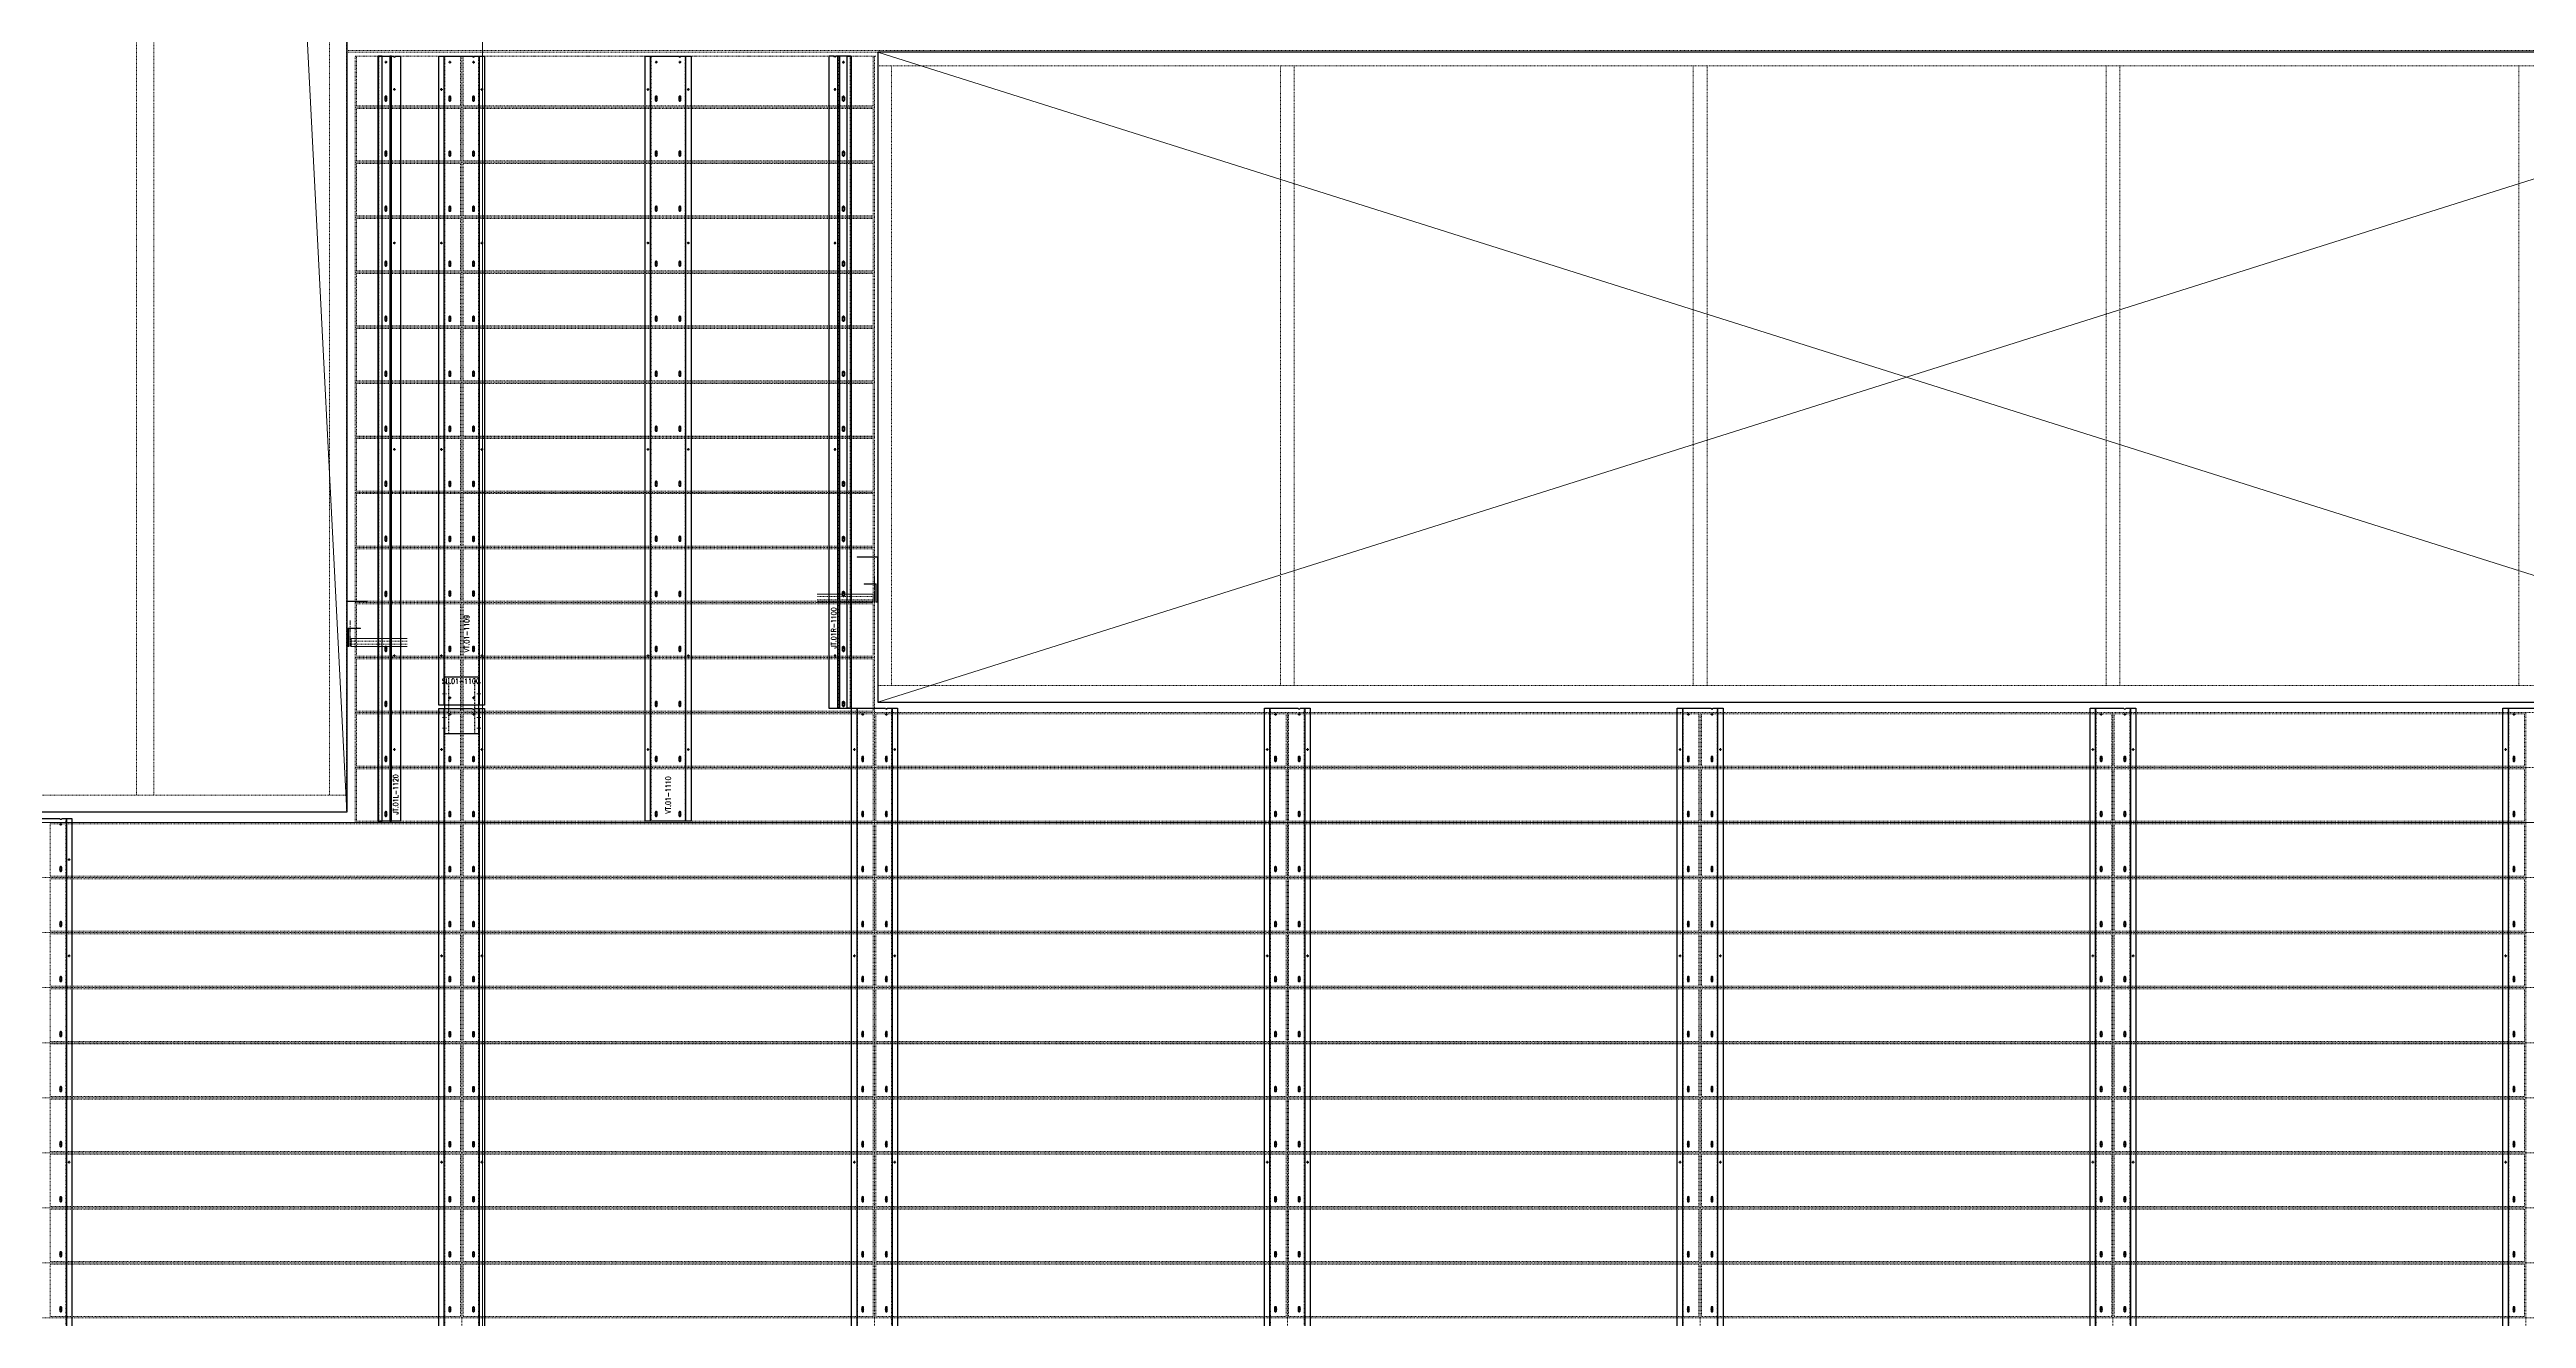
# Model space of a CAD drawing. Header units: inches. Extents: x 11737 to 18084, y -4365 to 1695.
# Drawn here: x 12734.8 to 13094.8, y -340.9 to -156.4 of the extents above; entities that cross this region are included whole.
import ezdxf

# ---------------------------------------------------------------- set-up
doc = ezdxf.new("R2010")
doc.units = ezdxf.units.IN
doc.header["$MEASUREMENT"] = 0
for name, pattern in [('INC-200$0$NBK_CenterX2', [1.083333, 0.666667, -0.125, 0.166667, -0.125]), ('NBK_Center', [0.541667, 0.333333, -0.0625, 0.083333, -0.0625]), ('NBK_Center2', [0.270833, 0.166667, -0.03125, 0.041667, -0.03125]), ('NBK_CenterX2', [1.083333, 0.666667, -0.125, 0.166667, -0.125]), ('NBK_Hidden', [0.125, 0.083333, -0.041667]), ('NBK_Hidden2', [0.0625, 0.041667, -0.020833])]:
    doc.linetypes.add(name, pattern=pattern)
doc.layers.get('Defpoints').update_dxf_attribs({"color": 250, "lineweight": 0})
for name, color, linetype, lineweight in [('!Arch2', 8, 'Continuous', 9), ('!Clip - bent', 20, 'Continuous', 25), ('!Clip - bent @ 1', 20, 'Continuous', 25), ('!Dimension', 50, 'Continuous', 5), ('!Extrusion', 140, 'Continuous', 25), ('!Gridline', 112, 'NBK_CenterX2', 5), ('!Linetype_Center', 220, 'NBK_Center', 9), ('!Linetype_Center2', 222, 'NBK_Center2', 9), ('!Linetype_CenterX2', 224, 'NBK_CenterX2', 9), ('!Linetype_Hidden', 210, 'NBK_Hidden', 9), ('!Misc2', 252, 'NBK_Hidden2', 5), ('!Terracotta', 31, 'Continuous', 20), ('!Terracotta Hatch -- Section', 44, 'Continuous', 5), ('A-GLAZ', 151, 'Continuous', 13), ('INC-200$0$!Gridline @ 1', 112, 'INC-200$0$NBK_CenterX2', 5)]:
    doc.layers.add(name, color=color, linetype=linetype, lineweight=lineweight)
doc.styles.add('Romans', font='romans.shx', dxfattribs={"width": 0.8})

# ---------------------------------------------------------------- blocks, each defined once
blk = doc.blocks.new('WEST ELEVATION GRID')
for p, q in [((-1104.01, -106.7), (-1104.01, 1818.09)), ((-1655, 242.4), (842.95, 242.4))]:
    blk.add_line(p, q)
blk = doc.blocks.new('A201')
for p, q in [((-1123.74, 219.9), (-1123.74, 1362.9)), ((-1154.26, 1360.4), (-1154.26, 222.4)), ((-1151.76, 1360.4), (-1151.76, 222.4)), ((-1126.24, 985.15), (-1126.24, 222.4)), ((-1123.74, 330.65), (-207.01, 330.65)), ((-207.01, 330.4), (-1123.74, 330.4)), ((-1046.53, 235.9), (-1046.53, 330.4)), ((-1046.53, 328.4), (-747.5, 328.4)), ((-1044.53, 238.34), (-1044.53, 328.4)), ((-988.01, 238.34), (-988.01, 328.4)), ((-986.01, 328.4), (-986.01, 238.34)), ((-928.01, 238.34), (-928.01, 328.4)), ((-926.01, 328.4), (-926.01, 238.34)), ((-868.01, 238.34), (-868.01, 328.4)), ((-866.01, 328.4), (-866.01, 238.34)), ((-808.01, 238.34), (-808.01, 328.4)), ((-747.5, 238.34), (-1046.53, 238.34)), ((-747.5, 235.9), (-1046.53, 235.9)), ((-1123.74, 219.9), (-1182.03, 219.9)), ((-1123.74, 222.4), (-1179.53, 222.4))]:
    blk.add_line(p, q)
blk = doc.blocks.new('EWA-TM TERRACOTTA WEST')
at = {"layer": '!Linetype_Hidden'}
for p, q in [((225, 90.4), (225, 353.81)), ((285, 353.81), (285, 258.4)), ((209.5, 346.4), (285, 346.4)), ((209.5, 338.4), (285, 338.4)), ((209.5, 330.4), (285, 330.4)), ((209.5, 322.4), (285, 322.4)), ((209.5, 314.4), (285, 314.4)), ((209.5, 306.4), (285, 306.4)), ((209.5, 298.4), (285, 298.4)), ((209.5, 290.4), (285, 290.4)), ((209.5, 282.4), (285, 282.4)), ((209.5, 274.4), (284.81, 274.4)), ((209.5, 266.4), (285, 266.4)), ((209.5, 258.4), (1125, 258.4)), ((285, 66.4), (285, 258.4)), ((345, 66.4), (345, 258.4)), ((405, 66.4), (405, 258.4)), ((465, 66.4), (465, 258.4)), ((525, 66.4), (525, 258.4)), ((209.5, 250.4), (1125, 250.4)), ((209.5, 242.4), (1125, 242.4)), ((-23.75, 234.4), (1355.76, 234.4)), ((-23.75, 226.4), (1355.76, 226.4)), ((-23.75, 218.4), (1355.76, 218.4)), ((-23.75, 210.4), (1355.76, 210.4)), ((-23.75, 202.4), (1355.76, 202.4)), ((-23.75, 194.4), (1355.76, 194.4)), ((-23.75, 186.4), (1355.76, 186.4)), ((-23.75, 178.4), (1355.76, 178.4)), ((-23.75, 170.4), (1355.76, 170.4))]:
    blk.add_line(p, q, dxfattribs=at)
blk.add_lwpolyline([(-23.75, 353.81), (149.5, 353.81), (149.5, 242.4), (209.5, 242.4), (209.5, 353.81), (285.25, 353.81)], dxfattribs=at)
for points in [[(224.81, 346.59), (209.69, 346.59), (209.69, 353.81), (224.81, 353.81)], [(225.19, 346.59), (284.81, 346.59), (284.81, 353.81), (225.19, 353.81)], [(224.81, 338.59), (209.69, 338.59), (209.69, 346.21), (224.81, 346.21)], [(225.19, 338.59), (284.81, 338.59), (284.81, 346.21), (225.19, 346.21)], [(224.81, 338.21), (209.69, 338.21), (209.69, 330.59), (224.81, 330.59)], [(225.19, 338.21), (284.81, 338.21), (284.81, 330.59), (225.19, 330.59)], [(224.81, 322.59), (209.69, 322.59), (209.69, 330.21), (224.81, 330.21)], [(225.19, 322.59), (284.81, 322.59), (284.81, 330.21), (225.19, 330.21)], [(224.81, 322.21), (209.69, 322.21), (209.69, 314.59), (224.81, 314.59)], [(225.19, 322.21), (284.81, 322.21), (284.81, 314.59), (225.19, 314.59)], [(224.81, 306.59), (209.69, 306.59), (209.69, 314.21), (224.81, 314.21)], [(225.19, 306.59), (284.81, 306.59), (284.81, 314.21), (225.19, 314.21)], [(224.81, 306.21), (209.69, 306.21), (209.69, 298.59), (224.81, 298.59)], [(225.19, 306.21), (284.81, 306.21), (284.81, 298.59), (225.19, 298.59)], [(224.81, 290.59), (209.69, 290.59), (209.69, 298.21), (224.81, 298.21)], [(225.19, 290.59), (284.81, 290.59), (284.81, 298.21), (225.19, 298.21)], [(224.81, 290.21), (209.69, 290.21), (209.69, 282.59), (224.81, 282.59)], [(225.19, 290.21), (284.81, 290.21), (284.81, 282.59), (225.19, 282.59)], [(224.81, 274.59), (209.69, 274.59), (209.69, 282.21), (224.81, 282.21)], [(225.19, 274.59), (284.81, 274.59), (284.81, 282.21), (225.19, 282.21)], [(224.81, 274.21), (209.69, 274.21), (209.69, 266.59), (224.81, 266.59)], [(225.19, 274.21), (284.81, 274.21), (284.81, 266.59), (225.19, 266.59)], [(224.81, 258.59), (209.69, 258.59), (209.69, 266.21), (224.81, 266.21)], [(225.19, 258.59), (284.81, 258.59), (284.81, 266.21), (225.19, 266.21)], [(224.81, 258.21), (209.69, 258.21), (209.69, 250.59), (224.81, 250.59)], [(284.81, 258.21), (284.81, 258.21), (284.81, 258.21), (284.81, 250.59), (225.19, 250.59), (225.19, 258.21)], [(285.19, 258.21), (344.81, 258.21), (344.81, 250.59), (285.19, 250.59)], [(404.81, 258.21), (345.19, 258.21), (345.19, 250.59), (404.81, 250.59)], [(405.19, 258.21), (464.81, 258.21), (464.81, 250.59), (405.19, 250.59)], [(524.81, 258.21), (465.19, 258.21), (465.19, 250.59), (524.81, 250.59)], [(224.81, 242.59), (209.69, 242.59), (209.69, 250.21), (224.81, 250.21)], [(284.81, 242.59), (225.19, 242.59), (225.19, 250.21), (284.81, 250.21)], [(285.19, 242.59), (344.81, 242.59), (344.81, 250.21), (285.19, 250.21)], [(404.81, 242.59), (345.19, 242.59), (345.19, 250.21), (404.81, 250.21)], [(405.19, 242.59), (464.81, 242.59), (464.81, 250.21), (405.19, 250.21)], [(524.81, 242.59), (465.19, 242.59), (465.19, 250.21), (524.81, 250.21)], [(165.19, 242.21), (165.19, 234.59), (224.81, 234.59), (224.81, 242.21), (209.69, 242.21), (209.69, 242.21)], [(284.81, 242.21), (225.19, 242.21), (225.19, 234.59), (284.81, 234.59)], [(285.19, 242.21), (344.81, 242.21), (344.81, 234.59), (285.19, 234.59)], [(404.81, 242.21), (345.19, 242.21), (345.19, 234.59), (404.81, 234.59)], [(405.19, 242.21), (464.81, 242.21), (464.81, 234.59), (405.19, 234.59)], [(524.81, 242.21), (465.19, 242.21), (465.19, 234.59), (524.81, 234.59)], [(165.19, 226.59), (224.81, 226.59), (224.81, 234.21), (165.19, 234.21)], [(284.81, 226.59), (225.19, 226.59), (225.19, 234.21), (284.81, 234.21)], [(285.19, 226.59), (344.81, 226.59), (344.81, 234.21), (285.19, 234.21)], [(404.81, 226.59), (345.19, 226.59), (345.19, 234.21), (404.81, 234.21)], [(405.19, 226.59), (464.81, 226.59), (464.81, 234.21), (405.19, 234.21)], [(524.81, 226.59), (465.19, 226.59), (465.19, 234.21), (524.81, 234.21)], [(165.19, 226.21), (224.81, 226.21), (224.81, 218.59), (165.19, 218.59)], [(284.81, 226.21), (225.19, 226.21), (225.19, 218.59), (284.81, 218.59)], [(285.19, 226.21), (344.81, 226.21), (344.81, 218.59), (285.19, 218.59)], [(404.81, 226.21), (345.19, 226.21), (345.19, 218.59), (404.81, 218.59)], [(405.19, 226.21), (464.81, 226.21), (464.81, 218.59), (405.19, 218.59)], [(524.81, 226.21), (465.19, 226.21), (465.19, 218.59), (524.81, 218.59)], [(165.19, 210.59), (224.81, 210.59), (224.81, 218.21), (165.19, 218.21)], [(284.81, 210.59), (225.19, 210.59), (225.19, 218.21), (284.81, 218.21)], [(285.19, 210.59), (344.81, 210.59), (344.81, 218.21), (285.19, 218.21)], [(404.81, 210.59), (345.19, 210.59), (345.19, 218.21), (404.81, 218.21)], [(405.19, 210.59), (464.81, 210.59), (464.81, 218.21), (405.19, 218.21)], [(524.81, 210.59), (465.19, 210.59), (465.19, 218.21), (524.81, 218.21)], [(165.19, 210.21), (224.81, 210.21), (224.81, 202.59), (165.19, 202.59)], [(284.81, 210.21), (225.19, 210.21), (225.19, 202.59), (284.81, 202.59)], [(285.19, 210.21), (344.81, 210.21), (344.81, 202.59), (285.19, 202.59)], [(404.81, 210.21), (345.19, 210.21), (345.19, 202.59), (404.81, 202.59)], [(405.19, 210.21), (464.81, 210.21), (464.81, 202.59), (405.19, 202.59)], [(524.81, 210.21), (465.19, 210.21), (465.19, 202.59), (524.81, 202.59)], [(165.19, 194.59), (224.81, 194.59), (224.81, 202.21), (165.19, 202.21)], [(284.81, 194.59), (225.19, 194.59), (225.19, 202.21), (284.81, 202.21)], [(285.19, 194.59), (344.81, 194.59), (344.81, 202.21), (285.19, 202.21)], [(404.81, 194.59), (345.19, 194.59), (345.19, 202.21), (404.81, 202.21)], [(405.19, 194.59), (464.81, 194.59), (464.81, 202.21), (405.19, 202.21)], [(524.81, 194.59), (465.19, 194.59), (465.19, 202.21), (524.81, 202.21)], [(165.19, 194.21), (224.81, 194.21), (224.81, 186.59), (165.19, 186.59)], [(284.81, 194.21), (225.19, 194.21), (225.19, 186.59), (284.81, 186.59)], [(285.19, 194.21), (344.81, 194.21), (344.81, 186.59), (285.19, 186.59)], [(404.81, 194.21), (345.19, 194.21), (345.19, 186.59), (404.81, 186.59)], [(405.19, 194.21), (464.81, 194.21), (464.81, 186.59), (405.19, 186.59)], [(524.81, 194.21), (465.19, 194.21), (465.19, 186.59), (524.81, 186.59)], [(165.19, 178.59), (224.81, 178.59), (224.81, 186.21), (165.19, 186.21)], [(284.81, 178.59), (225.19, 178.59), (225.19, 186.21), (284.81, 186.21)], [(285.19, 178.59), (344.81, 178.59), (344.81, 186.21), (285.19, 186.21)], [(404.81, 178.59), (345.19, 178.59), (345.19, 186.21), (404.81, 186.21)], [(405.19, 178.59), (464.81, 178.59), (464.81, 186.21), (405.19, 186.21)], [(524.81, 178.59), (465.19, 178.59), (465.19, 186.21), (524.81, 186.21)], [(165.19, 178.21), (224.81, 178.21), (224.81, 170.59), (165.19, 170.59)], [(284.81, 178.21), (225.19, 178.21), (225.19, 170.59), (284.81, 170.59)], [(285.19, 178.21), (344.81, 178.21), (344.81, 170.59), (285.19, 170.59)], [(404.81, 178.21), (345.19, 178.21), (345.19, 170.59), (404.81, 170.59)], [(405.19, 178.21), (464.81, 178.21), (464.81, 170.59), (405.19, 170.59)], [(524.81, 178.21), (465.19, 178.21), (465.19, 170.59), (524.81, 170.59)]]:
    blk.add_lwpolyline(points, close=True, dxfattribs=at)
blk = doc.blocks.new('A$C5EB96F20')
at = {"layer": '!Linetype_CenterX2', "color": 1}
blk.add_lwpolyline([(-0.49, -2.83), (-0.49, -6.62)], dxfattribs=at)
at = {"layer": '!Terracotta', "color": 1, "linetype": 'ByBlock'}
blk.add_lwpolyline([(-8.81, -6.62), (-0.67, -6.62), (-0.67, -5.44), (-8.81, -5.44)], dxfattribs=at)
at = {"layer": '!Terracotta Hatch -- Section', "color": 1, "linetype": 'NBK_Hidden2'}
blk.add_lwpolyline([(-8.81, -6.27), (-0.67, -6.27), (-0.67, -5.8), (-8.81, -5.8)], dxfattribs=at)
at = {"color": 1, "linetype": 'ByBlock'}
blk.add_lwpolyline([(-2, -4), (-0.3, -4), (-0.3, -6.62), (0, -6.62), (0, 0), (-3, 0), (-3, -0.06), (-0.06, -0.06), (-0.06, -6.56), (-0.24, -6.56), (-0.24, -3.93), (-2, -3.93)], close=True, dxfattribs=at)
blk = doc.blocks.new('A$C5F5C4D7D')
at = {"layer": 'A-GLAZ'}
blk.add_line((149.99, 1386.9), (208.28, 243.9), dxfattribs=at)
for points in [[(285.49, 259.9), (584.51, 354.4)], [(584.51, 259.9), (285.49, 354.4)]]:
    blk.add_lwpolyline(points, dxfattribs=at)
at = {"layer": 'Defpoints', "color": 1, "lineweight": 30}
for points in [[(149.99, 243.9), (149.99, 1386.9), (208.28, 1386.9), (208.28, 243.9)], [(285.49, 259.9), (584.51, 259.9), (584.51, 354.4), (285.49, 354.4)]]:
    blk.add_lwpolyline(points, close=True, dxfattribs=at)
at = {"layer": 'Defpoints', "color": 1}
blk.add_blockref('A$C5EB96F20', (285.49, 281.04), dxfattribs=at)
at = {"layer": 'Defpoints', "color": 1, "xscale": -1}
blk.add_blockref('A$C5EB96F20', (208.28, 274.59), dxfattribs=at)
blk = doc.blocks.new('GRID_ELEV WEST_W')
at = {"layer": '!Gridline'}
for p, q in [((169.68, -1231.31), (169.68, 403.85)), ((-594.98, -1040.63), (1164.09, -1040.63))]:
    blk.add_line(p, q, dxfattribs=at)
blk = doc.blocks.new('WEEP HOLE')
at = {"layer": '!Linetype_Center'}
for p, q in [((-0.22, 0.37), (0.22, 0.37)), ((0, 0.83), (0, -0.08))]:
    blk.add_line(p, q, dxfattribs=at)
at = {"color": 0}
blk.add_lwpolyline([(-0.14, 0.61), (-0.14, 0.14, 0.414214), (0, 0, 0.414214), (0.14, 0.14), (0.14, 0.61, 0.414214), (0, 0.75, 0.414214)], format="xyb", close=True, dxfattribs=at)
blk = doc.blocks.new('TAP HOLE_5mm')
at = {"layer": '!Linetype_Center2'}
for points in [[(-0.18, 0), (0.18, 0)], [(0, 0.18), (0, -0.18)]]:
    blk.add_lwpolyline(points, dxfattribs=at)
blk.add_circle((0, 0), 0.101)
blk = doc.blocks.new('JT.01R-1100-')
at = {"layer": '!Extrusion'}
blk.add_lwpolyline([(0, 0), (3.25, 0), (3.25, 94.79), (1.02, 94.79, -1), (0.75, 94.79), (0, 94.79)], format="xyb", close=True, dxfattribs=at)
for points in [[(1.55, 0), (1.3, 0), (1.3, 94.79), (1.55, 94.79)], [(2.68, 94.79), (3.25, 94.79), (3.25, 0), (2.68, 0)]]:
    blk.add_lwpolyline(points, close=True, dxfattribs=at)
at = {"layer": '!Extrusion', "linetype": 'NBK_Hidden'}
for points in [[(1.38, 0), (1.3, 0), (1.3, 94.79), (1.38, 94.79)], [(3.25, 0), (3.17, 0), (3.17, 94.79), (3.25, 94.79)]]:
    blk.add_lwpolyline(points, close=True, dxfattribs=at)
at = {"layer": '!Extrusion', "xscale": -1}
for name, p in [('TAP HOLE_5mm', (2.12, 93.91)), ('TAP HOLE_5mm', (0.89, 89.95)), ('WEEP HOLE', (2.12, 88.24)), ('WEEP HOLE', (2.12, 80.24)), ('WEEP HOLE', (2.12, 72.24)), ('TAP HOLE_5mm', (0.89, 67.62)), ('WEEP HOLE', (2.12, 64.24)), ('WEEP HOLE', (2.12, 56.24)), ('WEEP HOLE', (2.12, 48.24)), ('WEEP HOLE', (2.12, 40.24)), ('TAP HOLE_5mm', (0.89, 37.62)), ('WEEP HOLE', (2.12, 32.24)), ('WEEP HOLE', (2.12, 24.24)), ('WEEP HOLE', (2.12, 16.24)), ('TAP HOLE_5mm', (0.89, 7.62)), ('WEEP HOLE', (2.12, 8.24)), ('WEEP HOLE', (2.12, 0.25))]:
    blk.add_blockref(name, p, dxfattribs=at)
at = {"layer": 'Defpoints', "color": 5, "insert": (0.71, 11.67), "char_height": 0.75, "width": 1.65, "attachment_point": 5, "rotation": 90, "style": 'Romans'}
blk.add_mtext('JT.01R-1100', dxfattribs=at)
blk = doc.blocks.new('SLOTTED SECTION HOLE')
at = {"layer": '!Linetype_Center2'}
blk.add_line((-0.33, 0), (0.26, 0), dxfattribs=at)
at = {"layer": '!Misc2'}
blk.add_lwpolyline([(-0.08, 0.47), (0, 0.47), (0, -0.47), (-0.08, -0.47)], close=True, dxfattribs=at)
blk = doc.blocks.new('VT.01-1126-')
at = {"layer": '!Extrusion'}
blk.add_lwpolyline([(3.33, 0), (-3.33, 0), (-3.33, 135.53), (1.58, 135.53, 1), (1.86, 135.53), (3.33, 135.53)], format="xyb", close=True, dxfattribs=at)
for points in [[(1.86, 135.53), (2.54, 135.53), (2.54, 0), (-2.54, 0), (-2.54, 135.53), (1.58, 135.53)], [(-2.54, 135.53), (1.58, 135.53)], [(1.86, 135.53), (2.54, 135.53)]]:
    blk.add_lwpolyline(points, dxfattribs=at)
at = {"layer": '!Extrusion', "linetype": 'NBK_Hidden'}
blk.add_lwpolyline([(1.86, 135.53), (2.46, 135.53), (2.46, 0), (-2.46, 0), (-2.46, 135.53), (1.58, 135.53)], dxfattribs=at)
at = {"layer": '!Dimension', "rotation": 360}
for p in [(-2.46, 3.23), (2.54, 3.23), (-2.46, 1.65), (2.54, 1.65)]:
    blk.add_blockref('SLOTTED SECTION HOLE', p, dxfattribs=at)
at = {"layer": '!Extrusion', "rotation": 360}
for name, p in [('TAP HOLE_5mm', (-1.72, 134.65)), ('TAP HOLE_5mm', (1.72, 134.65)), ('TAP HOLE_5mm', (-2.93, 129.54)), ('TAP HOLE_5mm', (2.93, 129.54)), ('WEEP HOLE', (-1.72, 127.79)), ('WEEP HOLE', (1.72, 127.79)), ('WEEP HOLE', (-1.72, 119.79)), ('WEEP HOLE', (1.72, 119.79)), ('WEEP HOLE', (-1.72, 111.79)), ('WEEP HOLE', (1.72, 111.79)), ('WEEP HOLE', (-1.72, 103.79)), ('WEEP HOLE', (1.72, 103.79)), ('TAP HOLE_5mm', (-2.93, 99.54)), ('TAP HOLE_5mm', (2.93, 99.54)), ('WEEP HOLE', (-1.72, 95.79)), ('WEEP HOLE', (1.72, 95.79)), ('WEEP HOLE', (-1.72, 87.79)), ('WEEP HOLE', (1.72, 87.79)), ('WEEP HOLE', (-1.72, 79.79)), ('WEEP HOLE', (1.72, 79.79)), ('WEEP HOLE', (-1.72, 71.79)), ('WEEP HOLE', (1.72, 71.79)), ('TAP HOLE_5mm', (-2.93, 69.54)), ('TAP HOLE_5mm', (2.93, 69.54)), ('WEEP HOLE', (-1.72, 63.79)), ('WEEP HOLE', (1.72, 63.79)), ('WEEP HOLE', (-1.72, 55.79)), ('WEEP HOLE', (1.72, 55.79)), ('WEEP HOLE', (-1.72, 47.79)), ('WEEP HOLE', (1.72, 47.79)), ('TAP HOLE_5mm', (-2.93, 39.54)), ('WEEP HOLE', (-1.72, 39.79)), ('WEEP HOLE', (1.72, 39.79)), ('TAP HOLE_5mm', (2.93, 39.54)), ('WEEP HOLE', (-1.72, 31.79)), ('WEEP HOLE', (1.72, 31.79)), ('WEEP HOLE', (-1.72, 23.79)), ('WEEP HOLE', (1.72, 23.79)), ('WEEP HOLE', (-1.72, 15.79)), ('WEEP HOLE', (1.72, 15.79)), ('TAP HOLE_5mm', (-2.93, 9.54)), ('WEEP HOLE', (-1.72, 7.79)), ('WEEP HOLE', (1.72, 7.79)), ('TAP HOLE_5mm', (2.93, 9.54)), ('TAP HOLE_5mm', (-1.72, 1.06)), ('TAP HOLE_5mm', (1.72, 1.06))]:
    blk.add_blockref(name, p, dxfattribs=at)
at = {"layer": 'Defpoints', "color": 1, "insert": (0.88, 3.34), "char_height": 0.75, "width": 1.65, "attachment_point": 5, "rotation": 90, "style": 'Romans'}
blk.add_mtext('VT.01-1126', dxfattribs=at)
blk = doc.blocks.new('CLEAR SECTION HOLE')
at = {"layer": '!Linetype_Center2'}
blk.add_line((-0.33, 0), (0.26, 0), dxfattribs=at)
at = {"layer": '!Misc2'}
blk.add_lwpolyline([(-0.08, 0.1), (0, 0.1), (0, -0.1), (-0.08, -0.1)], close=True, dxfattribs=at)
blk = doc.blocks.new('VT.01-1124-')
at = {"layer": '!Extrusion'}
blk.add_lwpolyline([(-2.45, 140.09), (2.45, 140.09), (2.45, 131.83), (-2.45, 131.83)], close=True, dxfattribs=at)
at = {"layer": '!Extrusion', "linetype": 'NBK_Hidden2'}
blk.add_lwpolyline([(-1.86, 140.09), (1.86, 140.09), (1.86, 131.83), (-1.86, 131.83)], close=True, dxfattribs=at)
at = {"layer": '!Extrusion'}
blk.add_lwpolyline([(-3.33, 0), (-3.33, 135.5), (1.58, 135.5, 1), (1.86, 135.5), (3.33, 135.5), (3.33, 0)], format="xyb", close=True, dxfattribs=at)
for points in [[(-2.54, 0), (-2.54, 135.5), (1.58, 135.5)], [(1.86, 135.5), (2.54, 135.5), (2.54, 0)]]:
    blk.add_lwpolyline(points, dxfattribs=at)
at = {"layer": '!Extrusion', "linetype": 'NBK_Hidden'}
for points in [[(-2.46, 0), (-2.46, 135.5)], [(2.46, 135.5), (2.46, 0)]]:
    blk.add_lwpolyline(points, dxfattribs=at)
at = {"layer": '!Dimension', "rotation": 360}
for name, p in [('CLEAR SECTION HOLE', (-2.46, 134.2)), ('CLEAR SECTION HOLE', (2.54, 134.2)), ('CLEAR SECTION HOLE', (-2.46, 132.62)), ('CLEAR SECTION HOLE', (2.54, 132.62)), ('SLOTTED SECTION HOLE', (-2.46, 3.23)), ('SLOTTED SECTION HOLE', (2.54, 3.23)), ('SLOTTED SECTION HOLE', (-2.46, 1.65)), ('SLOTTED SECTION HOLE', (2.54, 1.65))]:
    blk.add_blockref(name, p, dxfattribs=at)
at = {"layer": '!Extrusion', "rotation": 360}
for name, p in [('TAP HOLE_5mm', (-1.72, 134.66)), ('TAP HOLE_5mm', (1.72, 134.66)), ('TAP HOLE_5mm', (-2.93, 129.54)), ('TAP HOLE_5mm', (2.93, 129.54)), ('WEEP HOLE', (-1.72, 127.78)), ('WEEP HOLE', (1.72, 127.78)), ('WEEP HOLE', (-1.72, 119.78)), ('WEEP HOLE', (1.72, 119.78)), ('WEEP HOLE', (-1.72, 111.78)), ('WEEP HOLE', (1.72, 111.78)), ('WEEP HOLE', (-1.72, 103.78)), ('WEEP HOLE', (1.72, 103.78)), ('TAP HOLE_5mm', (-2.93, 99.54)), ('TAP HOLE_5mm', (2.93, 99.54)), ('WEEP HOLE', (-1.72, 95.78)), ('WEEP HOLE', (1.72, 95.78)), ('WEEP HOLE', (-1.72, 87.78)), ('WEEP HOLE', (1.72, 87.78)), ('WEEP HOLE', (-1.72, 79.78)), ('WEEP HOLE', (1.72, 79.78)), ('WEEP HOLE', (-1.72, 71.78)), ('WEEP HOLE', (1.72, 71.78)), ('TAP HOLE_5mm', (-2.93, 69.54)), ('TAP HOLE_5mm', (2.93, 69.54)), ('WEEP HOLE', (-1.72, 63.78)), ('WEEP HOLE', (1.72, 63.78)), ('WEEP HOLE', (-1.72, 55.78)), ('WEEP HOLE', (1.72, 55.78)), ('WEEP HOLE', (-1.72, 47.78)), ('WEEP HOLE', (1.72, 47.78)), ('TAP HOLE_5mm', (-2.93, 39.54)), ('WEEP HOLE', (-1.72, 39.78)), ('WEEP HOLE', (1.72, 39.78)), ('TAP HOLE_5mm', (2.93, 39.54)), ('WEEP HOLE', (-1.72, 31.78)), ('WEEP HOLE', (1.72, 31.78)), ('WEEP HOLE', (-1.72, 23.78)), ('WEEP HOLE', (1.72, 23.78)), ('WEEP HOLE', (-1.72, 15.78)), ('WEEP HOLE', (1.72, 15.78)), ('TAP HOLE_5mm', (-2.93, 9.54)), ('WEEP HOLE', (-1.72, 7.78)), ('WEEP HOLE', (1.72, 7.78)), ('TAP HOLE_5mm', (2.93, 9.54)), ('TAP HOLE_5mm', (-1.72, 1.06)), ('TAP HOLE_5mm', (1.72, 1.06))]:
    blk.add_blockref(name, p, dxfattribs=at)
at = {"layer": 'Defpoints', "color": 30, "insert": (-0.12, 139.47), "char_height": 0.75, "width": 1.65, "attachment_point": 5, "style": 'Romans'}
blk.add_mtext('SL.01-1100', dxfattribs=at)
at = {"layer": 'Defpoints', "color": 1, "insert": (0.98, 4.37), "char_height": 0.75, "width": 1.65, "attachment_point": 5, "rotation": 90, "style": 'Romans'}
blk.add_mtext('VT.01-1124', dxfattribs=at)
blk = doc.blocks.new('VT.01-1109-')
at = {"layer": '!Extrusion'}
blk.add_lwpolyline([(-3.33, 0), (-3.33, 94.33), (1.58, 94.33, 1), (1.86, 94.33), (3.32, 94.33), (3.32, 0)], format="xyb", close=True, dxfattribs=at)
for points in [[(-2.54, 0), (-2.54, 94.33), (1.58, 94.33)], [(1.86, 94.33), (2.54, 94.33), (2.54, 0)]]:
    blk.add_lwpolyline(points, dxfattribs=at)
at = {"layer": '!Extrusion', "linetype": 'NBK_Hidden'}
for points in [[(-2.46, 0), (-2.46, 94.33), (1.58, 94.33)], [(1.86, 94.33), (2.46, 94.33), (2.46, 0)]]:
    blk.add_lwpolyline(points, dxfattribs=at)
at = {"layer": '!Dimension', "rotation": 360}
for p in [(-2.46, 3.23), (2.54, 3.23), (-2.46, 1.65), (2.54, 1.65)]:
    blk.add_blockref('SLOTTED SECTION HOLE', p, dxfattribs=at)
at = {"layer": '!Extrusion', "rotation": 360}
for name, p in [('TAP HOLE_5mm', (-1.72, 93.45)), ('TAP HOLE_5mm', (1.72, 93.45)), ('TAP HOLE_5mm', (-2.94, 89.49)), ('WEEP HOLE', (-1.72, 87.78)), ('WEEP HOLE', (1.72, 87.78)), ('TAP HOLE_5mm', (2.93, 89.49)), ('WEEP HOLE', (-1.72, 79.78)), ('WEEP HOLE', (1.72, 79.78)), ('WEEP HOLE', (-1.72, 71.78)), ('WEEP HOLE', (1.72, 71.78)), ('TAP HOLE_5mm', (-2.94, 67.16)), ('TAP HOLE_5mm', (2.93, 67.16)), ('WEEP HOLE', (-1.72, 63.78)), ('WEEP HOLE', (1.72, 63.78)), ('WEEP HOLE', (-1.72, 55.78)), ('WEEP HOLE', (1.72, 55.78)), ('WEEP HOLE', (-1.72, 47.78)), ('WEEP HOLE', (1.72, 47.78)), ('WEEP HOLE', (-1.72, 39.78)), ('WEEP HOLE', (1.72, 39.78)), ('TAP HOLE_5mm', (-2.94, 37.16)), ('TAP HOLE_5mm', (2.93, 37.16)), ('WEEP HOLE', (-1.72, 31.78)), ('WEEP HOLE', (1.72, 31.78)), ('WEEP HOLE', (-1.72, 23.78)), ('WEEP HOLE', (1.72, 23.78)), ('WEEP HOLE', (-1.72, 15.84)), ('WEEP HOLE', (1.72, 15.84)), ('TAP HOLE_5mm', (-2.94, 7.16)), ('WEEP HOLE', (-1.72, 7.78)), ('WEEP HOLE', (1.72, 7.78)), ('TAP HOLE_5mm', (2.93, 7.16)), ('TAP HOLE_5mm', (-1.72, 1.06)), ('TAP HOLE_5mm', (1.72, 1.06))]:
    blk.add_blockref(name, p, dxfattribs=at)
at = {"layer": 'Defpoints', "color": 1, "insert": (0.72, 10.38), "char_height": 0.75, "width": 1.65, "attachment_point": 5, "rotation": 90, "style": 'Romans'}
blk.add_mtext('VT.01-1109', dxfattribs=at)
blk = doc.blocks.new('VT.01-1125-')
at = {"layer": '!Extrusion'}
blk.add_lwpolyline([(3.33, 0), (-3.33, 0), (-3.33, 119.53), (1.58, 119.53, 1), (1.86, 119.53), (3.33, 119.53)], format="xyb", close=True, dxfattribs=at)
for points in [[(-2.54, 119.53), (1.58, 119.53)], [(1.86, 119.53), (2.54, 119.53), (2.54, 0), (-2.54, 0), (-2.54, 119.53), (1.58, 119.53)], [(1.86, 119.53), (2.54, 119.53)]]:
    blk.add_lwpolyline(points, dxfattribs=at)
at = {"layer": '!Extrusion', "linetype": 'NBK_Hidden'}
blk.add_lwpolyline([(1.86, 119.53), (2.46, 119.53), (2.46, 0), (-2.46, 0), (-2.46, 119.53), (1.58, 119.53)], dxfattribs=at)
at = {"layer": '!Dimension', "rotation": 360}
for p in [(-2.46, 3.23), (2.54, 3.23), (-2.46, 1.65), (2.54, 1.65)]:
    blk.add_blockref('SLOTTED SECTION HOLE', p, dxfattribs=at)
at = {"layer": '!Extrusion', "rotation": 360}
for name, p in [('TAP HOLE_5mm', (-1.72, 118.65)), ('TAP HOLE_5mm', (1.72, 118.65)), ('TAP HOLE_5mm', (-2.93, 113.53)), ('WEEP HOLE', (-1.72, 111.79)), ('WEEP HOLE', (1.72, 111.79)), ('TAP HOLE_5mm', (2.93, 113.53)), ('WEEP HOLE', (-1.72, 103.79)), ('WEEP HOLE', (1.72, 103.79)), ('TAP HOLE_5mm', (-2.93, 99.54)), ('TAP HOLE_5mm', (2.93, 99.54)), ('WEEP HOLE', (-1.72, 95.79)), ('WEEP HOLE', (1.72, 95.79)), ('WEEP HOLE', (-1.72, 87.79)), ('WEEP HOLE', (1.72, 87.79)), ('WEEP HOLE', (-1.72, 79.79)), ('WEEP HOLE', (1.72, 79.79)), ('WEEP HOLE', (-1.72, 71.79)), ('WEEP HOLE', (1.72, 71.79)), ('TAP HOLE_5mm', (-2.93, 69.54)), ('TAP HOLE_5mm', (2.93, 69.54)), ('WEEP HOLE', (-1.72, 63.79)), ('WEEP HOLE', (1.72, 63.79)), ('WEEP HOLE', (-1.72, 55.79)), ('WEEP HOLE', (1.72, 55.79)), ('WEEP HOLE', (-1.72, 47.79)), ('WEEP HOLE', (1.72, 47.79)), ('TAP HOLE_5mm', (-2.93, 39.54)), ('WEEP HOLE', (-1.72, 39.79)), ('WEEP HOLE', (1.72, 39.79)), ('TAP HOLE_5mm', (2.93, 39.54)), ('WEEP HOLE', (-1.72, 31.79)), ('WEEP HOLE', (1.72, 31.79)), ('WEEP HOLE', (-1.72, 23.79)), ('WEEP HOLE', (1.72, 23.79)), ('WEEP HOLE', (-1.72, 15.79)), ('WEEP HOLE', (1.72, 15.79)), ('TAP HOLE_5mm', (-2.93, 9.54)), ('WEEP HOLE', (-1.72, 7.79)), ('WEEP HOLE', (1.72, 7.79)), ('TAP HOLE_5mm', (2.93, 9.54)), ('TAP HOLE_5mm', (-1.72, 1.06)), ('TAP HOLE_5mm', (1.72, 1.06))]:
    blk.add_blockref(name, p, dxfattribs=at)
at = {"layer": 'Defpoints', "color": 1, "insert": (0.95, 3.78), "char_height": 0.75, "width": 1.65, "attachment_point": 5, "rotation": 90, "style": 'Romans'}
blk.add_mtext('VT.01-1125', dxfattribs=at)
blk = doc.blocks.new('JT.01L-1120')
at = {"layer": '!Extrusion'}
for points in [[(0.57, 0), (0.57, 111.22), (0, 111.22), (0, 0)], [(1.95, 0), (1.95, 111.22), (1.69, 111.22), (1.69, 0)]]:
    blk.add_lwpolyline(points, close=True, dxfattribs=at)
at = {"layer": '!Extrusion', "linetype": 'NBK_Hidden'}
for points in [[(0.08, 0), (0.08, 111.22), (0, 111.22), (0, 0)], [(1.95, 0), (1.95, 111.22), (1.87, 111.22), (1.87, 0)]]:
    blk.add_lwpolyline(points, close=True, dxfattribs=at)
at = {"layer": '!Extrusion'}
blk.add_lwpolyline([(0, 0), (0, 111.22), (2.22, 111.22, 1), (2.5, 111.22), (3.25, 111.22), (3.25, 0)], format="xyb", close=True, dxfattribs=at)
at = {"layer": '!Extrusion', "rotation": 360}
for p in [(1.13, 110.35), (2.36, 106.39), (2.36, 84.06), (2.36, 54.06), (2.36, 24.06), (2.36, 10.43)]:
    blk.add_blockref('TAP HOLE_5mm', p, dxfattribs=at)
at = {"layer": '!Extrusion'}
for p in [(1.13, 104.68), (1.13, 96.68), (1.13, 88.68), (1.13, 80.68), (1.13, 72.68), (1.13, 64.68), (1.13, 56.68), (1.13, 48.68), (1.13, 40.68), (1.13, 32.68), (1.13, 24.68), (1.13, 16.68), (1.13, 8.68), (1.13, 0.68)]:
    blk.add_blockref('WEEP HOLE', p, dxfattribs=at)
at = {"layer": 'Defpoints', "color": 2, "insert": (2.54, 3.9), "char_height": 0.75, "width": 1.65, "attachment_point": 5, "rotation": 90, "style": 'Romans'}
blk.add_mtext('JT.01L-1120', dxfattribs=at)
blk = doc.blocks.new('VT.01-1110-')
at = {"layer": '!Extrusion'}
blk.add_lwpolyline([(3.33, 0), (-3.33, 0), (-3.33, 111.22), (1.58, 111.22, 1), (1.86, 111.22), (3.33, 111.22)], format="xyb", close=True, dxfattribs=at)
for points in [[(-2.54, 111.22), (1.58, 111.22)], [(1.86, 111.22), (2.54, 111.22), (2.54, 0), (-2.54, 0), (-2.54, 111.22), (1.58, 111.22)], [(1.86, 111.22), (2.54, 111.22)]]:
    blk.add_lwpolyline(points, dxfattribs=at)
at = {"layer": '!Extrusion', "linetype": 'NBK_Hidden'}
blk.add_lwpolyline([(1.86, 111.22), (2.46, 111.22), (2.46, 0), (-2.46, 0), (-2.46, 111.22), (1.58, 111.22)], dxfattribs=at)
at = {"layer": '!Extrusion', "rotation": 360}
for name, p in [('TAP HOLE_5mm', (-1.72, 110.35)), ('TAP HOLE_5mm', (1.72, 110.35)), ('TAP HOLE_5mm', (-2.93, 106.38)), ('WEEP HOLE', (-1.72, 104.68)), ('WEEP HOLE', (1.72, 104.68)), ('TAP HOLE_5mm', (2.93, 106.38)), ('WEEP HOLE', (-1.72, 96.68)), ('WEEP HOLE', (1.72, 96.68)), ('WEEP HOLE', (-1.72, 88.68)), ('WEEP HOLE', (1.72, 88.68)), ('TAP HOLE_5mm', (-2.93, 84.06)), ('TAP HOLE_5mm', (2.93, 84.06)), ('WEEP HOLE', (-1.72, 80.68)), ('WEEP HOLE', (1.72, 80.68)), ('WEEP HOLE', (-1.72, 72.68)), ('WEEP HOLE', (1.72, 72.68)), ('WEEP HOLE', (-1.72, 64.68)), ('WEEP HOLE', (1.72, 64.68)), ('TAP HOLE_5mm', (-2.93, 54.06)), ('WEEP HOLE', (-1.72, 56.68)), ('WEEP HOLE', (1.72, 56.68)), ('TAP HOLE_5mm', (2.93, 54.06)), ('WEEP HOLE', (-1.72, 48.68)), ('WEEP HOLE', (1.72, 48.68)), ('WEEP HOLE', (-1.72, 40.68)), ('WEEP HOLE', (1.72, 40.68)), ('WEEP HOLE', (-1.72, 32.68)), ('WEEP HOLE', (1.72, 32.68)), ('WEEP HOLE', (-1.72, 24.68)), ('WEEP HOLE', (1.72, 24.68)), ('TAP HOLE_5mm', (-2.93, 24.06)), ('TAP HOLE_5mm', (2.93, 24.06)), ('WEEP HOLE', (-1.72, 16.68)), ('WEEP HOLE', (1.72, 16.68)), ('TAP HOLE_5mm', (-2.93, 10.43)), ('WEEP HOLE', (-1.72, 8.68)), ('WEEP HOLE', (1.72, 8.68)), ('TAP HOLE_5mm', (2.93, 10.43)), ('WEEP HOLE', (-1.72, 0.68)), ('WEEP HOLE', (1.72, 0.68))]:
    blk.add_blockref(name, p, dxfattribs=at)
at = {"layer": 'Defpoints', "color": 1, "insert": (0, 3.81), "char_height": 0.75, "width": 1.65, "attachment_point": 5, "rotation": 90, "style": 'Romans'}
blk.add_mtext('VT.01-1110', dxfattribs=at)
blk = doc.blocks.new('WEST TRACKS')
at = {"layer": '!Clip - bent'}
for name, p in [('JT.01L-1120', (212.86, 218.59)), ('VT.01-1125-', (165, 99.48))]:
    blk.add_blockref(name, p, dxfattribs=at)
at = {"layer": '!Clip - bent', "color": 2, "rotation": 360}
for name, p in [('VT.01-1109-', (225, 235.48)), ('VT.01-1110-', (255, 218.59))]:
    blk.add_blockref(name, p, dxfattribs=at)
at = {"layer": '!Clip - bent', "color": 2}
blk.add_blockref('VT.01-1124-', (225, 99.48), dxfattribs=at)
at = {"layer": '!Clip - bent @ 1'}
for p in [(285, 99.48), (345, 99.48), (405, 99.48), (465, 99.48), (525, 99.48)]:
    blk.add_blockref('VT.01-1126-', p, dxfattribs=at)
at = {"layer": '!Dimension', "rotation": 360}
blk.add_blockref('JT.01R-1100-', (278.36, 235.02), dxfattribs=at)

msp = doc.modelspace()

# ---------------------------------------------------------------- block references
at = {"layer": '!Arch2', "color": 1}
msp.add_blockref('A$C5F5C4D7D', (12569.70873, -511.19035), dxfattribs=at)
at = {"layer": '!Dimension'}
msp.add_blockref('EWA-TM TERRACOTTA WEST', (12569.70873, -511.19035), dxfattribs=at)
at = {"layer": '!Linetype_Hidden'}
msp.add_blockref('A201', (13901.7236, -487.19035), dxfattribs=at)
at = {"color": 3}
msp.add_blockref('WEST TRACKS', (12569.70873, -487.19035), dxfattribs=at)
at = {"layer": 'Defpoints'}
msp.add_blockref('WEST ELEVATION GRID', (13901.7236, -511.19035), dxfattribs=at)
at = {"layer": 'INC-200$0$!Gridline @ 1', "xscale": 1.344, "yscale": 1.344, "zscale": 1.344}
msp.add_blockref('GRID_ELEV WEST_W', (12569.66309, 1129.81085), dxfattribs=at)

doc.saveas('drawing.dxf')
